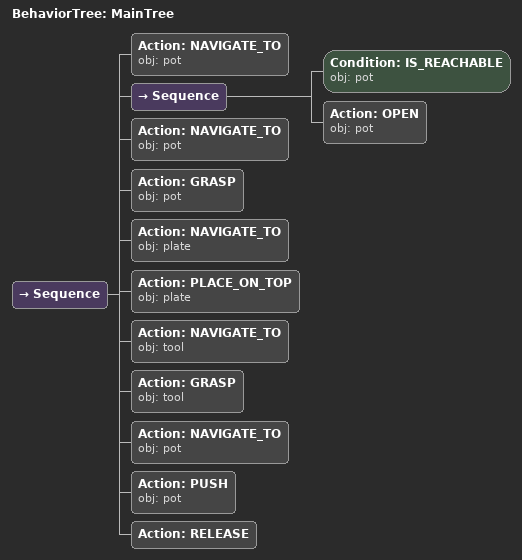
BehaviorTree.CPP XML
<root main_tree_to_execute="MainTree">
  <BehaviorTree ID="MainTree">
    <Sequence>
      <!-- Navigate to pot -->
      <Action ID="NAVIGATE_TO" obj="pot" />
      <Sequence>
        <!-- Check pot is reachable before OPEN -->
        <Condition ID="IS_REACHABLE" obj="pot" />
        <!-- Open pot -->
        <Action ID="OPEN" obj="pot" />
      </Sequence>
      <!-- Navigate to pot -->
      <Action ID="NAVIGATE_TO" obj="pot" />
      <!-- Grasp pot -->
      <Action ID="GRASP" obj="pot" />
      <!-- Navigate to plate -->
      <Action ID="NAVIGATE_TO" obj="plate" />
      <!-- Place on plate -->
      <Action ID="PLACE_ON_TOP" obj="plate" />
      <!-- Navigate to tool -->
      <Action ID="NAVIGATE_TO" obj="tool" />
      <!-- Grasp tool -->
      <Action ID="GRASP" obj="tool" />
      <!-- Navigate to pot -->
      <Action ID="NAVIGATE_TO" obj="pot" />
      <!-- Push pot forward toward front edge of table -->
      <Action ID="PUSH" obj="pot" />
      <!-- Release -->
      <Action ID="RELEASE" />
    </Sequence>
  </BehaviorTree>
</root>
